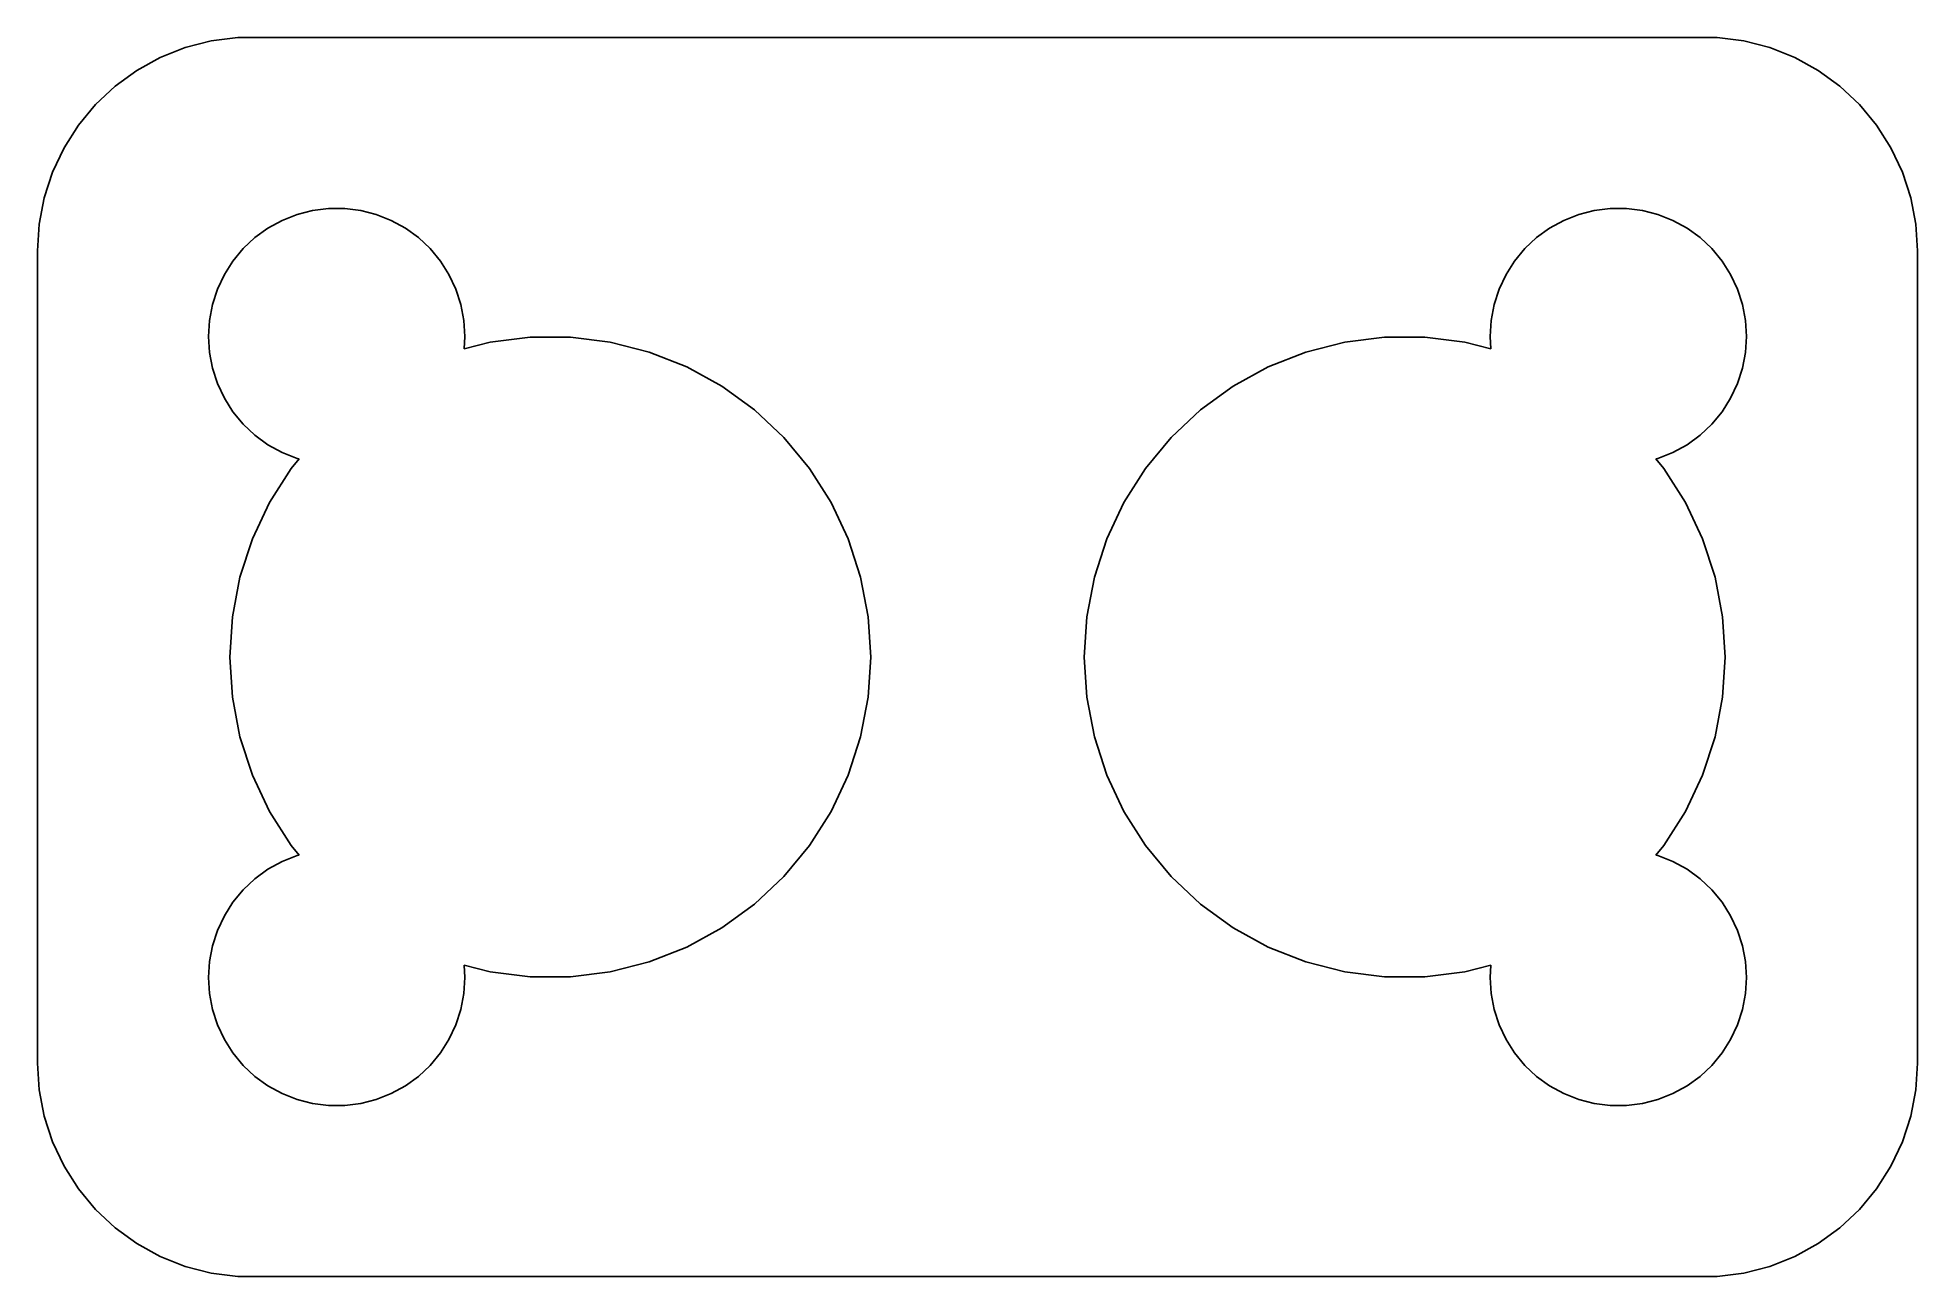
# Model space of a CAD drawing. Header units: metres. Extents: x -22 to 22, y -14.5 to 14.5.
import ezdxf

# ---------------------------------------------------------------- set-up
doc = ezdxf.new("R2010")
doc.units = ezdxf.units.M

msp = doc.modelspace()

# ---------------------------------------------------------------- linework, layer by layer
for p, q in [((-18.5451, 14.2553), (-19.1289, 14.0241)), ((-17.9369, 14.4114), (-18.5451, 14.2553)), ((-17.3139, 14.4901), (-17.9369, 14.4114)), ((17.3139, 14.4901), (-17.3139, 14.4901)), ((17.9369, 14.4114), (17.3139, 14.4901)), ((18.5451, 14.2553), (17.9369, 14.4114)), ((19.1289, 14.0241), (18.5451, 14.2553)), ((-19.6791, 13.7216), (-20.1871, 13.3526)), ((-19.1289, 14.0241), (-19.6791, 13.7216)), ((19.6791, 13.7216), (19.1289, 14.0241)), ((20.1871, 13.3526), (19.6791, 13.7216)), ((-20.1871, 13.3526), (-20.6448, 12.9227)), ((20.6448, 12.9227), (20.1871, 13.3526)), ((-20.6448, 12.9227), (-21.0451, 12.4389)), ((21.0451, 12.4389), (20.6448, 12.9227)), ((-21.0451, 12.4389), (-21.3815, 11.9088)), ((21.3815, 11.9088), (21.0451, 12.4389)), ((-21.3815, 11.9088), (-21.6489, 11.3406)), ((21.6489, 11.3406), (21.3815, 11.9088)), ((-21.6489, 11.3406), (-21.8429, 10.7434)), ((21.8429, 10.7434), (21.6489, 11.3406)), ((-21.8429, 10.7434), (-21.9606, 10.1267)), ((21.9606, 10.1267), (21.8429, 10.7434)), ((-21.9606, 10.1267), (-22, 9.5)), ((-16.6075, 10.033), (-16.2773, 10.2145)), ((-16.2773, 10.2145), (-15.927, 10.3532)), ((-15.927, 10.3532), (-15.5621, 10.4469)), ((-15.5621, 10.4469), (-15.1884, 10.4941)), ((-15.1884, 10.4941), (-14.8116, 10.4941)), ((-14.8116, 10.4941), (-14.4379, 10.4469)), ((-14.4379, 10.4469), (-14.0729, 10.3532)), ((-14.0729, 10.3532), (-13.7227, 10.2145)), ((-13.7227, 10.2145), (-13.3925, 10.033)), ((13.3925, 10.033), (13.7227, 10.2145)), ((13.7227, 10.2145), (14.0729, 10.3532)), ((14.0729, 10.3532), (14.4379, 10.4469)), ((14.4379, 10.4469), (14.8116, 10.4941)), ((14.8116, 10.4941), (15.1884, 10.4941)), ((15.1884, 10.4941), (15.5621, 10.4469)), ((15.5621, 10.4469), (15.927, 10.3532)), ((15.927, 10.3532), (16.2773, 10.2145)), ((16.2773, 10.2145), (16.6075, 10.033)), ((22, 9.5), (21.9606, 10.1267)), ((-17.1869, 9.55363), (-16.9123, 9.81154)), ((-16.9123, 9.81154), (-16.6075, 10.033)), ((-13.3925, 10.033), (-13.0877, 9.81154)), ((-13.0877, 9.81154), (-12.8131, 9.55363)), ((12.8131, 9.55363), (13.0877, 9.81154)), ((13.0877, 9.81154), (13.3925, 10.033)), ((16.6075, 10.033), (16.9123, 9.81154)), ((16.9123, 9.81154), (17.1869, 9.55363)), ((-22, 9.5), (-22, -9.5)), ((-17.6289, 8.94525), (-17.427, 9.26335)), ((-17.427, 9.26335), (-17.1869, 9.55363)), ((-12.8131, 9.55363), (-12.5729, 9.26335)), ((-12.5729, 9.26335), (-12.3711, 8.94525)), ((12.3711, 8.94525), (12.5729, 9.26335)), ((12.5729, 9.26335), (12.8131, 9.55363)), ((17.1869, 9.55363), (17.427, 9.26335)), ((17.427, 9.26335), (17.6289, 8.94525)), ((22, -9.5), (22, 9.5)), ((-17.7893, 8.60437), (-17.6289, 8.94525)), ((-12.3711, 8.94525), (-12.2107, 8.60437)), ((12.2107, 8.60437), (12.3711, 8.94525)), ((17.6289, 8.94525), (17.7893, 8.60437)), ((-17.9057, 8.24606), (-17.7893, 8.60437)), ((-12.2107, 8.60437), (-12.0942, 8.24606)), ((12.0942, 8.24606), (12.2107, 8.60437)), ((17.7893, 8.60437), (17.9057, 8.24606)), ((-17.9763, 7.87599), (-17.9057, 8.24606)), ((-12.0942, 8.24606), (-12.0237, 7.87599)), ((12.0237, 7.87599), (12.0942, 8.24606)), ((17.9057, 8.24606), (17.9763, 7.87599)), ((-18, 7.5), (-17.9763, 7.87599)), ((-17.9763, 7.12399), (-18, 7.5)), ((-12.0237, 7.87599), (-12, 7.5)), ((-12, 7.5), (-12.0182, 7.20978)), ((-11.4053, 7.36714), (-10.4709, 7.4852)), ((-10.4709, 7.4852), (-9.52907, 7.4852)), ((-9.52907, 7.4852), (-8.59464, 7.36714)), ((8.59464, 7.36714), (9.52907, 7.4852)), ((9.52907, 7.4852), (10.4709, 7.4852)), ((10.4709, 7.4852), (11.4053, 7.36714)), ((12, 7.5), (12.0237, 7.87599)), ((12.0182, 7.20978), (12, 7.5)), ((17.9763, 7.87599), (18, 7.5)), ((18, 7.5), (17.9763, 7.12399)), ((-17.9057, 6.75392), (-17.9763, 7.12399)), ((-12.0182, 7.20978), (-11.4053, 7.36714)), ((-8.59464, 7.36714), (-7.68236, 7.13292)), ((-7.68236, 7.13292), (-6.80664, 6.78619)), ((6.80664, 6.78619), (7.68236, 7.13292)), ((7.68236, 7.13292), (8.59464, 7.36714)), ((11.4053, 7.36714), (12.0182, 7.20978)), ((17.9763, 7.12399), (17.9057, 6.75392)), ((-17.7893, 6.39561), (-17.9057, 6.75392)), ((-6.80664, 6.78619), (-5.98129, 6.33246)), ((5.98129, 6.33246), (6.80664, 6.78619)), ((17.9057, 6.75392), (17.7893, 6.39561)), ((-17.6289, 6.05473), (-17.7893, 6.39561)), ((-5.98129, 6.33246), (-5.21931, 5.77884)), ((5.21931, 5.77884), (5.98129, 6.33246)), ((17.7893, 6.39561), (17.6289, 6.05473)), ((-17.427, 5.73663), (-17.6289, 6.05473)), ((-17.1869, 5.44635), (-17.427, 5.73663)), ((-5.21931, 5.77884), (-4.53273, 5.13409)), ((4.53273, 5.13409), (5.21931, 5.77884)), ((17.427, 5.73663), (17.1869, 5.44635)), ((17.6289, 6.05473), (17.427, 5.73663)), ((-16.9123, 5.18845), (-17.1869, 5.44635)), ((17.1869, 5.44635), (16.9123, 5.18845)), ((-16.6075, 4.96701), (-16.9123, 5.18845)), ((-16.2773, 4.78551), (-16.6075, 4.96701)), ((-4.53273, 5.13409), (-3.93236, 4.40839)), ((3.93236, 4.40839), (4.53273, 5.13409)), ((16.6075, 4.96701), (16.2773, 4.78551)), ((16.9123, 5.18845), (16.6075, 4.96701)), ((-16.5723, 3.61314), (-16.0676, 4.40839)), ((-15.927, 4.64682), (-16.2773, 4.78551)), ((-16.0676, 4.40839), (-15.8803, 4.63483)), ((-15.8803, 4.63483), (-15.927, 4.64682)), ((-3.93236, 4.40839), (-3.42769, 3.61314)), ((3.42769, 3.61314), (3.93236, 4.40839)), ((15.927, 4.64682), (15.8803, 4.63483)), ((15.8803, 4.63483), (16.0676, 4.40839)), ((16.2773, 4.78551), (15.927, 4.64682)), ((16.0676, 4.40839), (16.5723, 3.61314)), ((-16.9733, 2.76093), (-16.5723, 3.61314)), ((-3.42769, 3.61314), (-3.02667, 2.76093)), ((3.02667, 2.76093), (3.42769, 3.61314)), ((16.5723, 3.61314), (16.9733, 2.76093)), ((-17.2644, 1.86517), (-16.9733, 2.76093)), ((-3.02667, 2.76093), (-2.73563, 1.86517)), ((2.73563, 1.86517), (3.02667, 2.76093)), ((16.9733, 2.76093), (17.2644, 1.86517)), ((-17.4409, 0.93999), (-17.2644, 1.86517)), ((-2.73563, 1.86517), (-2.55913, 0.93999)), ((2.55913, 0.93999), (2.73563, 1.86517)), ((17.2644, 1.86517), (17.4409, 0.93999)), ((-17.5, 0), (-17.4409, 0.93999)), ((-2.55913, 0.93999), (-2.5, 0)), ((2.5, 0), (2.55913, 0.93999)), ((17.4409, 0.93999), (17.5, 0)), ((-17.4409, -0.93999), (-17.5, 0)), ((-2.5, 0), (-2.55913, -0.93999)), ((2.55913, -0.93999), (2.5, 0)), ((17.5, 0), (17.4409, -0.93999)), ((-17.2644, -1.86517), (-17.4409, -0.93999)), ((-2.55913, -0.93999), (-2.73563, -1.86517)), ((2.73563, -1.86517), (2.55913, -0.93999)), ((17.4409, -0.93999), (17.2644, -1.86517)), ((-16.9733, -2.76093), (-17.2644, -1.86517)), ((-2.73563, -1.86517), (-3.02667, -2.76093)), ((3.02667, -2.76093), (2.73563, -1.86517)), ((17.2644, -1.86517), (16.9733, -2.76093)), ((-16.5723, -3.61314), (-16.9733, -2.76093)), ((-3.02667, -2.76093), (-3.42769, -3.61314)), ((3.42769, -3.61314), (3.02667, -2.76093)), ((16.9733, -2.76093), (16.5723, -3.61314)), ((-16.0676, -4.40839), (-16.5723, -3.61314)), ((-3.42769, -3.61314), (-3.93236, -4.40839)), ((3.93236, -4.40839), (3.42769, -3.61314)), ((16.5723, -3.61314), (16.0676, -4.40839)), ((-16.6075, -4.96701), (-16.2773, -4.78551)), ((-16.2773, -4.78551), (-15.927, -4.64682)), ((-15.8803, -4.63483), (-16.0676, -4.40839)), ((-15.927, -4.64682), (-15.8803, -4.63483)), ((-3.93236, -4.40839), (-4.53273, -5.13409)), ((4.53273, -5.13409), (3.93236, -4.40839)), ((16.0676, -4.40839), (15.8803, -4.63483)), ((15.8803, -4.63483), (15.927, -4.64682)), ((15.927, -4.64682), (16.2773, -4.78551)), ((16.2773, -4.78551), (16.6075, -4.96701)), ((-17.1869, -5.44635), (-16.9123, -5.18845)), ((-16.9123, -5.18845), (-16.6075, -4.96701)), ((-4.53273, -5.13409), (-5.21931, -5.77884)), ((5.21931, -5.77884), (4.53273, -5.13409)), ((16.6075, -4.96701), (16.9123, -5.18845)), ((16.9123, -5.18845), (17.1869, -5.44635)), ((-17.427, -5.73663), (-17.1869, -5.44635)), ((17.1869, -5.44635), (17.427, -5.73663)), ((-17.7893, -6.39561), (-17.6289, -6.05473)), ((-17.6289, -6.05473), (-17.427, -5.73663)), ((-5.21931, -5.77884), (-5.98129, -6.33246)), ((5.98129, -6.33246), (5.21931, -5.77884)), ((17.427, -5.73663), (17.6289, -6.05473)), ((17.6289, -6.05473), (17.7893, -6.39561)), ((-17.9057, -6.75392), (-17.7893, -6.39561)), ((-5.98129, -6.33246), (-6.80664, -6.78619)), ((6.80664, -6.78619), (5.98129, -6.33246)), ((17.7893, -6.39561), (17.9057, -6.75392)), ((-17.9763, -7.12399), (-17.9057, -6.75392)), ((-6.80664, -6.78619), (-7.68236, -7.13292)), ((7.68236, -7.13292), (6.80664, -6.78619)), ((17.9057, -6.75392), (17.9763, -7.12399)), ((-18, -7.5), (-17.9763, -7.12399)), ((-11.4053, -7.36714), (-12.0182, -7.20978)), ((-12.0182, -7.20978), (-12, -7.5)), ((-10.4709, -7.4852), (-11.4053, -7.36714)), ((-8.59464, -7.36714), (-9.52907, -7.4852)), ((-7.68236, -7.13292), (-8.59464, -7.36714)), ((8.59464, -7.36714), (7.68236, -7.13292)), ((9.52907, -7.4852), (8.59464, -7.36714)), ((11.4053, -7.36714), (10.4709, -7.4852)), ((12.0182, -7.20978), (11.4053, -7.36714)), ((12, -7.5), (12.0182, -7.20978)), ((17.9763, -7.12399), (18, -7.5)), ((-17.9763, -7.87599), (-18, -7.5)), ((-17.9057, -8.24606), (-17.9763, -7.87599)), ((-12.0237, -7.87599), (-12.0942, -8.24606)), ((-12, -7.5), (-12.0237, -7.87599)), ((-9.52907, -7.4852), (-10.4709, -7.4852)), ((10.4709, -7.4852), (9.52907, -7.4852)), ((12.0237, -7.87599), (12, -7.5)), ((12.0942, -8.24606), (12.0237, -7.87599)), ((17.9763, -7.87599), (17.9057, -8.24606)), ((18, -7.5), (17.9763, -7.87599)), ((-17.7893, -8.60437), (-17.9057, -8.24606)), ((-12.0942, -8.24606), (-12.2107, -8.60437)), ((12.2107, -8.60437), (12.0942, -8.24606)), ((17.9057, -8.24606), (17.7893, -8.60437)), ((-17.6289, -8.94525), (-17.7893, -8.60437)), ((-12.2107, -8.60437), (-12.3711, -8.94525)), ((12.3711, -8.94525), (12.2107, -8.60437)), ((17.7893, -8.60437), (17.6289, -8.94525)), ((-17.427, -9.26335), (-17.6289, -8.94525)), ((-12.3711, -8.94525), (-12.5729, -9.26335)), ((12.5729, -9.26335), (12.3711, -8.94525)), ((17.6289, -8.94525), (17.427, -9.26335)), ((-22, -9.5), (-21.9606, -10.1267)), ((-17.1869, -9.55363), (-17.427, -9.26335)), ((-16.9123, -9.81154), (-17.1869, -9.55363)), ((-12.8131, -9.55363), (-13.0877, -9.81154)), ((-12.5729, -9.26335), (-12.8131, -9.55363)), ((12.8131, -9.55363), (12.5729, -9.26335)), ((13.0877, -9.81154), (12.8131, -9.55363)), ((17.1869, -9.55363), (16.9123, -9.81154)), ((17.427, -9.26335), (17.1869, -9.55363)), ((21.9606, -10.1267), (22, -9.5)), ((-16.6075, -10.033), (-16.9123, -9.81154)), ((-16.2773, -10.2145), (-16.6075, -10.033)), ((-13.3925, -10.033), (-13.7227, -10.2145)), ((-13.0877, -9.81154), (-13.3925, -10.033)), ((13.3925, -10.033), (13.0877, -9.81154)), ((13.7227, -10.2145), (13.3925, -10.033)), ((16.6075, -10.033), (16.2773, -10.2145)), ((16.9123, -9.81154), (16.6075, -10.033)), ((-21.9606, -10.1267), (-21.8429, -10.7434)), ((-15.927, -10.3532), (-16.2773, -10.2145)), ((-15.5621, -10.4469), (-15.927, -10.3532)), ((-15.1884, -10.4941), (-15.5621, -10.4469)), ((-14.8116, -10.4941), (-15.1884, -10.4941)), ((-14.4379, -10.4469), (-14.8116, -10.4941)), ((-14.0729, -10.3532), (-14.4379, -10.4469)), ((-13.7227, -10.2145), (-14.0729, -10.3532)), ((14.0729, -10.3532), (13.7227, -10.2145)), ((14.4379, -10.4469), (14.0729, -10.3532)), ((14.8116, -10.4941), (14.4379, -10.4469)), ((15.1884, -10.4941), (14.8116, -10.4941)), ((15.5621, -10.4469), (15.1884, -10.4941)), ((15.927, -10.3532), (15.5621, -10.4469)), ((16.2773, -10.2145), (15.927, -10.3532)), ((21.8429, -10.7434), (21.9606, -10.1267)), ((-21.8429, -10.7434), (-21.6489, -11.3406)), ((21.6489, -11.3406), (21.8429, -10.7434)), ((-21.6489, -11.3406), (-21.3815, -11.9088)), ((21.3815, -11.9088), (21.6489, -11.3406)), ((-21.3815, -11.9088), (-21.0451, -12.4389)), ((21.0451, -12.4389), (21.3815, -11.9088)), ((-21.0451, -12.4389), (-20.6448, -12.9227)), ((20.6448, -12.9227), (21.0451, -12.4389)), ((-20.6448, -12.9227), (-20.1871, -13.3526)), ((20.1871, -13.3526), (20.6448, -12.9227)), ((-20.1871, -13.3526), (-19.6791, -13.7216)), ((19.6791, -13.7216), (20.1871, -13.3526)), ((-19.6791, -13.7216), (-19.1289, -14.0241)), ((-19.1289, -14.0241), (-18.5451, -14.2553)), ((18.5451, -14.2553), (19.1289, -14.0241)), ((19.1289, -14.0241), (19.6791, -13.7216)), ((-18.5451, -14.2553), (-17.9369, -14.4114)), ((-17.9369, -14.4114), (-17.3139, -14.4901)), ((-17.3139, -14.4901), (17.3139, -14.4901)), ((17.3139, -14.4901), (17.9369, -14.4114)), ((17.9369, -14.4114), (18.5451, -14.2553))]:
    msp.add_line(p, q)

doc.saveas('drawing.dxf')
